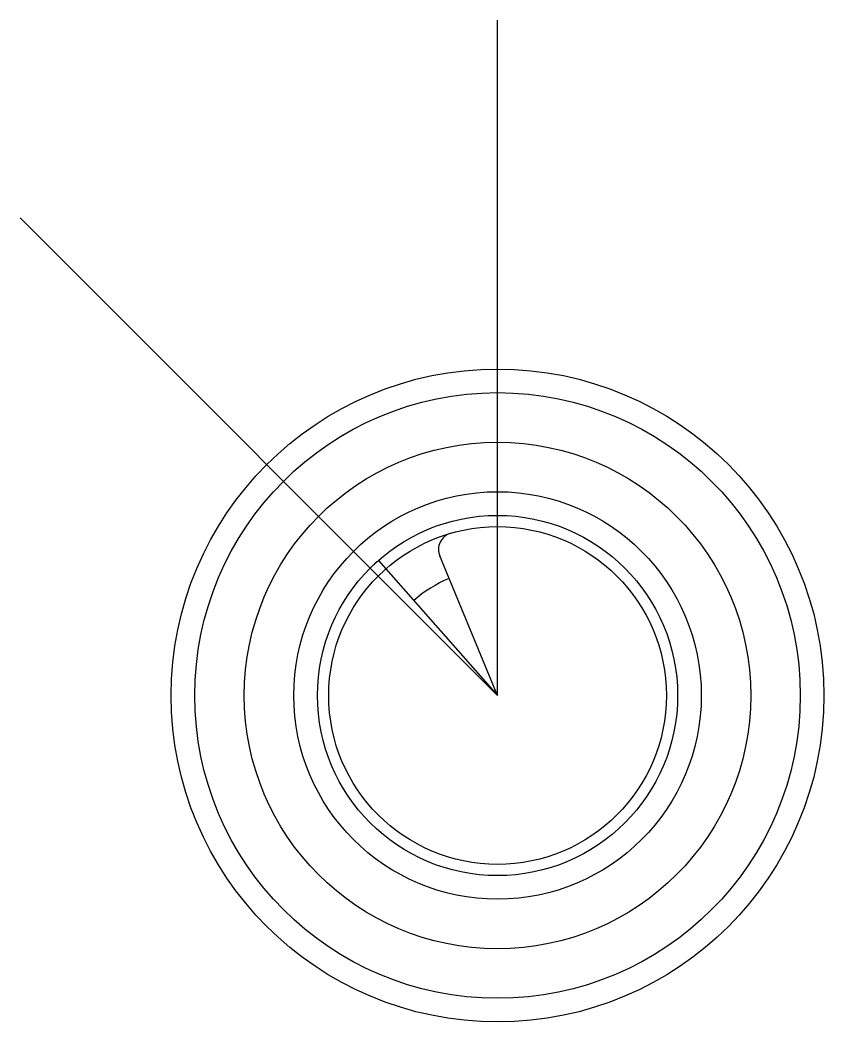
# Model space of a CAD drawing. Header units: millimetres. Extents: x 2679 to 3036, y 1402 to 1847.
import ezdxf

# ---------------------------------------------------------------- set-up
doc = ezdxf.new("R2010")
doc.units = ezdxf.units.MM

msp = doc.modelspace()

# ---------------------------------------------------------------- linework, layer by layer
for p, q in [((2890.72, 1546.77), (2890.72, 1846.77)), ((2890.72, 1546.77), (2678.59, 1758.9)), ((2837.8, 1606.76), (2890.72, 1546.77)), ((2837.8, 1606.76), (2853.51, 1588.95)), ((2869.21, 1598.74), (2865.06, 1608.75)), ((2890.72, 1546.77), (2869.21, 1598.74))]:
    msp.add_line(p, q)
for radius in [145, 134.5, 112.5, 90.5, 80, 75]:
    msp.add_circle((2890.72, 1546.77), radius)
for centre, radius, start, end in [((2871.99, 1611.62), 7.5, 106.1091, 202.4885), ((2890.72, 1546.77), 80, 131.4184, 135), ((2890.72, 1546.77), 56.25, 112.4885, 131.4184)]:
    msp.add_arc(centre, radius, start, end)

doc.saveas('drawing.dxf')
